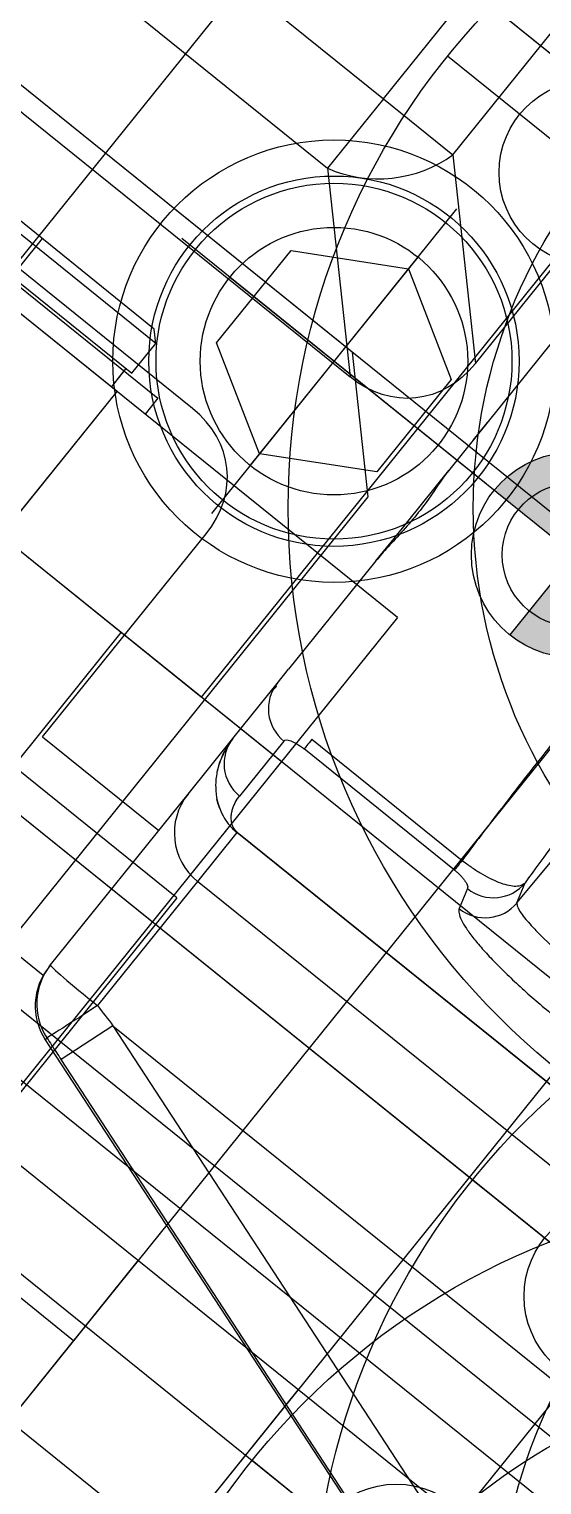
# Model space of a CAD drawing. Header units: millimetres. Extents: x 10462777 to 22643323, y 453826 to 1389191.
# Drawn here: x 11278443.9 to 11278468.9, y 584933.2 to 585003.9 of the extents above; entities that cross this region are included whole.
import ezdxf

# ---------------------------------------------------------------- set-up
doc = ezdxf.new("R2010")
doc.units = ezdxf.units.MM
doc.header["$LTSCALE"] = 200
doc.header["$MEASUREMENT"] = 0
for name, pattern in [('CENTER', [2, 1.25, -0.25, 0.25, -0.25]), ('HIDDEN', [3.75, 2.5, -1.25]), ('PHANTOM', [2.5, 1.25, -0.25, 0.25, -0.25, 0.25, -0.25])]:
    doc.linetypes.add(name, pattern=pattern)
doc.layers.get('0').update_dxf_attribs({"linetype": 'CONTINUOUS'})
for name, color, linetype in [('1', 1, 'CENTER'), ('CENTER', 1, 'CONTINUOUS'), ('CL', 3, 'CONTINUOUS'), ('DR1501-002-005-002', 7, 'CONTINUOUS'), ('HL', 2, 'HIDDEN')]:
    doc.layers.add(name, color=color, linetype=linetype)
doc.layers.add('LAYOUT', color=8, linetype='CONTINUOUS', lineweight=25)

# ---------------------------------------------------------------- blocks, each defined once
blk = doc.blocks.new('A$C321A0869')
at = {"layer": '1', "color": 155, "linetype": 'Continuous'}
for p, q in [((86, 299.695), (86, 326.035)), ((92, 321.035), (92, 294.695)), ((99.217, 313.818), (99.217, 301.912)), ((103.547, 313.818), (103.547, 301.912)), ((99.217, 301.912), (92, 294.695)), ((103.547, 301.912), (99.217, 301.912)), ((103.547, 301.912), (103.547, 297.582)), ((103.547, 301.912), (120.453, 301.912)), ((103.547, 297.582), (96.33, 290.365)), ((103.547, 297.582), (120.453, 297.582)), ((60, 295.365), (60, 288.068)), ((69, 295.365), (81.67, 295.365)), ((69, 295.365), (69, 288.109)), ((96.33, 290.365), (109, 290.365)), ((60.497, 288.109), (60.608, 288.109)), ((60.608, 288.109), (71.269, 288.109)), ((71.269, 288.109), (74.751, 288.109)), ((74.751, 288.109), (78.185, 288.109)), ((78.185, 288.109), (79.061, 288.109)), ((85.833, 288.109), (79.061, 288.109)), ((85.833, 288.109), (87.234, 288.109)), ((87.234, 288.109), (87.234, 288.042)), ((87.234, 288.109), (91.469, 288.109)), ((99.516, 288.109), (91.441, 288.109)), ((93.384, 288.109), (94.467, 288.109)), ((57.622, 286.023), (44.742, 246.381)), ((57.742, 286.023), (57.622, 286.023)), ((76.203, 286.097), (72.769, 286.097)), ((44.961, 246.689), (57.352, 284.823)), ((60.218, 283.892), (57.352, 284.823)), ((68.255, 285.091), (60.502, 285.091)), ((71.308, 285.091), (68.255, 285.091)), ((68.255, 253.219), (68.255, 285.091)), ((71.308, 251.071), (71.308, 285.091)), ((71.308, 285.091), (71.336, 285.091)), ((71.336, 285.091), (71.336, 251.072)), ((76.521, 275.712), (76.521, 285.091)), ((77.125, 285.091), (77.125, 275.712)), ((60.218, 283.892), (47.828, 245.758)), ((60.218, 283.892), (60.218, 248.347)), ((76.215, 274.652), (75.207, 274.352)), ((77.189, 272.343), (78.197, 272.643)), ((77.189, 272.343), (87.913, 272.193))]:
    blk.add_line(p, q, dxfattribs=at)
for centre, major_axis, ratio, start_param, end_param in [((103.547, 301.912), (-3.536, 3.536), 0.774597, 0.911738, 2.229854), ((80.226, 301.138), (-4.564, 4.564), 0.774597, 2.482535, 3.800651), ((60.497, 285.091), (3.023, 0), 0.998485, 1.570796, 2.827879), ((60.608, 285.091), (0, -3.018), 0.998485, 3.141593, 4.398675), ((60.608, 285.091), (0, 3.018), 0.035249, 0, 1.570796), ((71.269, 285.091), (0, 3.018), 0.99863, 0, 1.570796), ((74.751, 286.097), (0, 2.012), 0.984808, 0, 1.570796), ((78.185, 286.097), (0, -2.012), 0.984808, 3.141563, 4.712389), ((78.197, 274.652), (0.573, -1.929), 0.983499, 4.427998, 5.989724), ((77.189, 274.352), (-0.573, 1.929), 0.983499, 1.286405, 2.848113), ((87.455, 272.238), (-12.062, 0), 0.052335, 4.450394, 5.587426)]:
    blk.add_ellipse(centre, major_axis=major_axis, ratio=ratio, start_param=start_param, end_param=end_param, dxfattribs=at)
at = {"layer": '1', "color": 155, "linetype": 'Continuous', "extrusion": (0, 0, -1)}
blk.add_ellipse((97.774, 296.138), major_axis=(-4.564, -4.564), ratio=0.774597, start_param=5.624127, end_param=6.942243, dxfattribs=at)
at = {"layer": '1', "color": 155, "linetype": 'Continuous'}
for points, knots in [([(74.751, 288.109), (74.583, 288.103), (74.266, 288.091), (73.699, 287.981), (73.102, 287.769), (72.505, 287.405), (72.046, 286.986), (71.705, 286.531), (71.496, 286.106), (71.4, 285.793), (71.362, 285.628), (71.335, 285.479), (71.313, 285.3), (71.309, 285.157), (71.308, 285.091)], [0, 0, 0, 0, 0.130489, 0.246625, 0.442756, 0.599167, 0.723541, 0.821649, 0.897924, 0.92912, 0.943169, 0.956252, 0.979754, 1, 1, 1, 1]), ([(74.409, 288.077), (74.16, 288.063), (73.712, 287.981), (73.255, 287.815), (73.053, 287.719)], [0, 0, 0, 0, 0.567215, 1, 1, 1, 1]), ([(91.441, 288.109), (90.872, 288.109), (90.212, 288.021), (88.778, 287.958), (88.011, 287.989), (87.234, 288.042)], [0, 0, 0, 0, 0.5, 0.5, 1, 1, 1, 1]), ([(71.959, 286.881), (71.901, 286.812), (71.806, 286.683), (71.721, 286.533), (71.687, 286.468)], [0, 0, 0, 0, 0.593427, 1, 1, 1, 1]), ([(60.502, 285.091), (59.86, 285.301), (59.127, 285.542), (58.065, 285.901), (57.773, 286.004), (57.742, 286.023)], [0, 0, 0, 0, 0.5, 0.5, 1, 1, 1, 1]), ([(71.336, 285.091), (71.336, 285.189), (71.377, 285.357), (71.458, 285.506), (71.546, 285.621), (71.667, 285.741), (71.822, 285.853), (72.01, 285.949), (72.199, 286.018), (72.452, 286.08), (72.642, 286.097), (72.769, 286.097)], [0, 0, 0, 0, 0.0625, 0.125, 0.1875, 0.25, 0.375, 0.5, 0.625, 0.75, 1, 1, 1, 1]), ([(91.36, 275.862), (90.761, 275.867), (89.556, 275.879), (87.691, 275.885), (85.805, 275.881), (83.924, 275.868), (82.078, 275.844), (80.305, 275.81), (78.621, 275.766), (77.625, 275.73), (77.125, 275.712)], [0, 0, 0, 0, 0.120256, 0.241865, 0.364828, 0.489147, 0.614823, 0.741856, 0.870248, 1, 1, 1, 1]), ([(77.125, 275.712), (77.131, 275.53), (77.142, 275.166), (77.219, 274.444), (77.396, 273.596), (77.676, 273.008), (77.954, 272.715), (78.114, 272.668), (78.197, 272.643)], [0, 0, 0, 0, 0.110022, 0.220594, 0.455414, 0.714791, 0.851743, 1, 1, 1, 1]), ([(77.189, 272.343), (77.14, 272.305), (77.049, 272.233), (76.929, 271.914), (76.838, 271.539), (76.771, 271.158), (76.673, 270.448), (76.561, 269.202), (76.549, 267.925), (76.544, 267.311)], [0, 0, 0, 0, 0.136527, 0.254978, 0.355332, 0.437573, 0.501689, 0.760466, 1, 1, 1, 1])]:
    blk.add_open_spline(points, degree=3, knots=knots, dxfattribs=at)
for points, degree in [([(78.034, 288.05), (77.807, 288.073)], 1), ([(78.024, 288.077), (78.077, 288.093), (78.131, 288.101), (78.185, 288.109)], 3), ([(87.234, 288.042), (87.063, 288.053), (86.732, 288.076), (86.263, 288.102), (85.973, 288.109), (85.833, 288.109)], 3), ([(57.742, 286.023), (57.699, 285.889), (57.612, 285.622), (57.482, 285.222), (57.395, 284.956), (57.352, 284.823)], 3), ([(76.203, 286.097), (76.282, 286.097), (76.435, 285.955), (76.521, 285.395), (76.521, 285.091)], 3), ([(60.502, 285.091), (60.407, 284.691), (60.313, 284.292), (60.218, 283.892)], 3), ([(77.125, 285.091), (76.811, 285.091), (76.596, 285.091), (76.521, 285.091)], 3), ([(76.521, 275.712), (76.521, 275.656), (76.518, 275.543), (76.505, 275.361), (76.48, 275.184), (76.446, 275.022), (76.402, 274.882), (76.349, 274.77), (76.287, 274.688), (76.24, 274.66), (76.215, 274.652)], 3), ([(77.125, 275.712), (76.792, 275.712), (76.589, 275.712), (76.521, 275.712)], 3), ([(75.207, 274.352), (75.145, 274.333), (75.021, 274.243), (74.841, 273.945), (74.671, 273.494), (74.514, 272.9), (74.375, 272.178), (74.257, 271.345), (74.163, 270.419), (74.093, 269.423), (74.051, 268.377), (74.042, 267.669), (74.042, 267.311)], 3)]:
    blk.add_open_spline(points, degree=degree, dxfattribs=at)
blk = doc.blocks.new('A$C3D036A4C')
at = {"layer": 'DR1501-002-005-002'}
h = blk.add_hatch(color=256, dxfattribs=at)
h.dxf.hatch_style = 1
h.paths.add_polyline_path([(20, 35), (20, 33.5, -0.414214), (23.5, 30), (25, 30, 0.414214)])
h.paths.add_polyline_path([(20, 33.5), (20, 30), (23.5, 30, 0.414214)], flags=17)
h.paths.add_polyline_path([(20, 30), (16.5, 30, 0.414214), (20, 26.5)], flags=17)
h.paths.add_polyline_path([(16.5, 30), (15, 30, 0.414214), (20, 25), (20, 26.5, -0.414214)])
at = {"layer": 'CL'}
for p, q in [((20, 8.5), (20, 81.5)), ((0, 45), (100, 45)), ((15, 30), (25, 30)), ((13.5, 15), (26.5, 15))]:
    blk.add_line(p, q, dxfattribs=at)
at = {"layer": 'DR1501-002-005-002'}
for p, q in [((60, 26), (60, 64)), ((60, 35), (100, 35)), ((60, 26), (100, 26)), ((5, 0), (95, 0))]:
    blk.add_line(p, q, dxfattribs=at)
for centre, radius in [((20, 30), 3.5), ((20, 15), 6.5)]:
    blk.add_circle(centre, radius, dxfattribs=at)
at = {"layer": 'HL'}
blk.add_line((77.5, 35), (77.5, 26), dxfattribs=at)
blk.add_circle((20, 30), 5, dxfattribs=at)
blk = doc.blocks.new('A$C148D47CC')
at = {"layer": 'CL'}
blk.add_line((0, 10), (175, 10), dxfattribs=at)
at = {"layer": 'DR1501-002-005-002'}
for p, q in [((0, 20), (175, 20)), ((75, 0), (75, 20)), ((0, 0), (175, 0))]:
    blk.add_line(p, q, dxfattribs=at)
blk = doc.blocks.new('A$C69DB7109')
at = {"layer": 'CL'}
blk.add_line((-10, -45), (130, -45), dxfattribs=at)
at = {"layer": 'DR1501-002-005-002'}
for p, q in [((0, -55), (0, -35)), ((-5, -55), (30, -55)), ((-5, -85), (-5, -55)), ((0, -90), (-5, -85)), ((0, -90), (125, -90))]:
    blk.add_line(p, q, dxfattribs=at)
blk = doc.blocks.new('A$C46232C3D')
at = {"layer": 'CENTER'}
for p, q in [((3.5, 7.5), (2.35, 7.5)), ((41.5, 7.5), (42.65, 7.5))]:
    blk.add_line(p, q, dxfattribs=at)
at = {"layer": 'CL'}
for p, q in [((22.5, 15), (22.5, 0)), ((0, 7.5), (45, 7.5))]:
    blk.add_line(p, q, dxfattribs=at)
at = {"layer": 'DR1501-002-005-002'}
for p, q in [((0.5, 15), (0, 14.5)), ((2.35, 15), (0.5, 15)), ((0.5, 15), (0.5, 0)), ((2.35, 0), (2.35, 15)), ((41.5, 15), (3.5, 15)), ((3.5, 15), (3.5, 0)), ((3.5, 15), (3.5, 0)), ((41.5, 15), (41.5, 0)), ((41.5, 15), (41.5, 0)), ((44.5, 15), (42.65, 15)), ((42.65, 0), (42.65, 15)), ((45, 14.5), (44.5, 15)), ((44.5, 0), (44.5, 15)), ((0, 14.5), (0, 0.5)), ((3.5, 14.65), (2.35, 14.65)), ((41.5, 14.65), (42.65, 14.65)), ((45, 0.5), (45, 14.5)), ((0, 0.5), (0.5, 0)), ((3.5, 0.35), (2.35, 0.35)), ((41.5, 0.35), (42.65, 0.35)), ((44.5, 0), (45, 0.5)), ((0.5, 0), (2.35, 0)), ((3.5, 0), (41.5, 0)), ((42.65, 0), (44.5, 0))]:
    blk.add_line(p, q, dxfattribs=at)
blk = doc.blocks.new('A$C212748E0')
at = {"layer": 'CENTER'}
blk.add_line((9.25, 1), (9.25, 0), dxfattribs=at)
at = {"layer": 'DR1501-002-005-002'}
for p, q in [((0, 1), (19.823, 1)), ((0, 0), (0, 1)), ((2.1, 1), (2.1, 0)), ((16.4, 1), (16.4, 0)), ((19.823, 1), (19.823, 0)), ((19.823, 0), (0, 0))]:
    blk.add_line(p, q, dxfattribs=at)
blk = doc.blocks.new('A$C1D410D33')
at = {"layer": 'DR1501-002-005-002', "rotation": 90}
blk.add_blockref('A$C46232C3D', (16.75, 0), dxfattribs=at)
at = {"layer": 'DR1501-002-005-002'}
for p in [(0, 41.5), (0, 2.5)]:
    blk.add_blockref('A$C212748E0', p, dxfattribs=at)
blk = doc.blocks.new('A$C4F800965')
at = {"layer": 'CL'}
for p, q in [((35, 70), (35, 0)), ((0, 35), (70, 35))]:
    blk.add_line(p, q, dxfattribs=at)
blk.add_circle((35, 35), 26, dxfattribs=at)
at = {"layer": 'DR1501-002-005-002'}
for centre, radius in [((35, 35), 35), ((61, 35), 4.5), ((35, 9), 4.5)]:
    blk.add_circle(centre, radius, dxfattribs=at)
blk = doc.blocks.new('A$C59BF75ED')
at = {"layer": 'CENTER'}
for p, q in [((50, 24.5), (50, 5.5)), ((40.5, 15), (59.5, 15))]:
    blk.add_line(p, q, dxfattribs=at)
at = {"layer": 'CL'}
blk.add_line((30, 45), (230, 45), dxfattribs=at)
at = {"layer": 'DR1501-002-005-002'}
blk.add_lwpolyline([(52.887, 10), (47.113, 10), (44.226, 15), (47.113, 20), (52.887, 20), (55.773, 15), (52.887, 10)], dxfattribs=at)
for radius in [10.75, 9, 8.65]:
    blk.add_circle((50, 15), radius, dxfattribs=at)
for name, p in [('A$C3D036A4C', (30, 0)), ('A$C69DB7109', (100, 90)), ('A$C4F800965', (0, 10)), ('A$C1D410D33', (105.75, 22.5)), ('A$C148D47CC', (25, 35))]:
    blk.add_blockref(name, p, dxfattribs=at)
blk = doc.blocks.new('A$C01323151')
at = {"layer": 'DR1501-002-005-002', "rotation": 90.00000000000004}
blk.add_blockref('A$C59BF75ED', (124.4, 152.367), dxfattribs=at)
blk = doc.blocks.new('A$C6B1410A9')
at = {"layer": 'DR1501-002-005-002', "rotation": 90.00000000000004}
blk.add_blockref('A$C59BF75ED', (124.4, 149.992), dxfattribs=at)
blk = doc.blocks.new('A$C256B494F')
at = {"layer": 'DR1501-002-005-002', "rotation": 180}
blk.add_blockref('A$C59BF75ED', (230, 264.787, -10.028), dxfattribs=at)
blk = doc.blocks.new('A$C1F8A417F')
at = {"ltscale": 10}
for name, p in [('A$C256B494F', (1576.882, 789.024, 10.028)), ('A$C6B1410A9', (1650.716, 788.607)), ('A$C01323151', (1633.375, 786.022))]:
    blk.add_blockref(name, p, dxfattribs=at)
at = {"layer": 'DR1501-002-005-002'}
blk.add_blockref('A$C321A0869', (1664.775, 743.024), dxfattribs=at)
blk = doc.blocks.new('A$C7DA30AB0')
at = {"layer": 'LAYOUT', "color": 6, "linetype": 'PHANTOM'}
blk.add_circle((3030.448, 3025.987, 0), 2693.021, dxfattribs=at)

msp = doc.modelspace()

# ---------------------------------------------------------------- block references
at = {"ltscale": 10, "rotation": 51.1429793073033}
msp.add_blockref('A$C1F8A417F', (11278165.47006, 582967.95012, 0), dxfattribs=at)

# ---------------------------------------------------------------- next in the draw order: block references
at = {"ltscale": 10}
msp.add_blockref('A$C7DA30AB0', (11276684.40366, 580408.4363, 0), dxfattribs=at)

doc.saveas('drawing.dxf')
